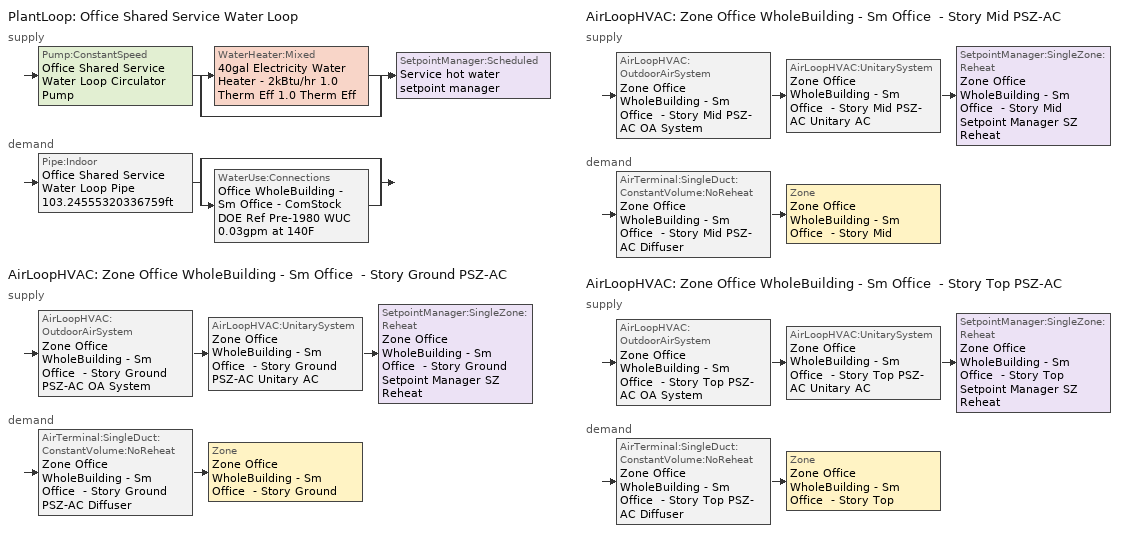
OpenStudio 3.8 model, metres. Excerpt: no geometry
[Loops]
PlantLoop 'Office Shared Service Water Loop'
 supply: Pump:ConstantSpeed 'Office Shared Service Water Loop Circulator Pump' > split
  | WaterHeater:Mixed '40gal Electricity Water Heater - 2kBtu/hr 1.0 Therm Eff 1.0 Therm Eff'
  | bypass
  join > SetpointManager:Scheduled 'Service hot water setpoint manager'
 demand: Pipe:Indoor 'Office Shared Service Water Loop Pipe 103.24555320336759ft' > split
  | bypass
  | WaterUse:Connections 'Office WholeBuilding - Sm Office - ComStock DOE Ref Pre-1980 WUC 0.03gpm at 140F'
AirLoopHVAC 'Zone Office WholeBuilding - Sm Office  - Story Ground PSZ-AC'
 supply: AirLoopHVAC:OutdoorAirSystem 'Zone Office WholeBuilding - Sm Office  - Story Ground PSZ-AC OA System' > AirLoopHVAC:UnitarySystem 'Zone Office WholeBuilding - Sm Office  - Story Ground PSZ-AC Unitary AC' > SetpointManager:SingleZone:Reheat 'Zone Office WholeBuilding - Sm Office  - Story Ground Setpoint Manager SZ Reheat'
 demand: AirTerminal:SingleDuct:ConstantVolume:NoReheat 'Zone Office WholeBuilding - Sm Office  - Story Ground PSZ-AC Diffuser' > Zone 'Zone Office WholeBuilding - Sm Office  - Story Ground'
AirLoopHVAC 'Zone Office WholeBuilding - Sm Office  - Story Mid PSZ-AC'
 supply: AirLoopHVAC:OutdoorAirSystem 'Zone Office WholeBuilding - Sm Office  - Story Mid PSZ-AC OA System' > AirLoopHVAC:UnitarySystem 'Zone Office WholeBuilding - Sm Office  - Story Mid PSZ-AC Unitary AC' > SetpointManager:SingleZone:Reheat 'Zone Office WholeBuilding - Sm Office  - Story Mid Setpoint Manager SZ Reheat'
 demand: AirTerminal:SingleDuct:ConstantVolume:NoReheat 'Zone Office WholeBuilding - Sm Office  - Story Mid PSZ-AC Diffuser' > Zone 'Zone Office WholeBuilding - Sm Office  - Story Mid'
AirLoopHVAC 'Zone Office WholeBuilding - Sm Office  - Story Top PSZ-AC'
 supply: AirLoopHVAC:OutdoorAirSystem 'Zone Office WholeBuilding - Sm Office  - Story Top PSZ-AC OA System' > AirLoopHVAC:UnitarySystem 'Zone Office WholeBuilding - Sm Office  - Story Top PSZ-AC Unitary AC' > SetpointManager:SingleZone:Reheat 'Zone Office WholeBuilding - Sm Office  - Story Top Setpoint Manager SZ Reheat'
 demand: AirTerminal:SingleDuct:ConstantVolume:NoReheat 'Zone Office WholeBuilding - Sm Office  - Story Top PSZ-AC Diffuser' > Zone 'Zone Office WholeBuilding - Sm Office  - Story Top'
[Construction]
Copper pipe 0.75in type L with 0.5in fiberglass batt: Fiberglass batt 0.5in, Copper pipe 0.75in type L
[Material] Roughness=Smooth; Thermal Absorptance=0.9; Solar Absorptance=0.7; Visible Absorptance=0.7
Name | Thickness {m} | Conductivity {W/m-K} | Density {kg/m3} | Specific Heat {J/kg-K}
Copper pipe 0.75in type L | 0.001143 | 386 | 8906.27 | 385.1856
Fiberglass batt 0.5in | 0.0127 | 0.0663448 | 11.2129 | 837.36
[Sizing:Zone] Zone Cooling Design Supply Air Temperature Input Method=SupplyAirTemperature; Zone Cooling Design Supply Air Temperature {C}=12.7778; Zone Cooling Design Supply Air Temperature Difference {deltaC}=11.11; Zone Heating Design Supply Air Temperature Input Method=SupplyAirTemperature; Zone Heating Design Supply Air Temperature {C}=50; Zone Heating Design Supply Air Temperature Difference {deltaC}=11.11; Zone Cooling Design Supply Air Humidity Ratio {kg-H2O/kg-air}=0.0085; Zone Heating Design Supply Air Humidity Ratio {kg-H2O/kg-air}=0.008; Cooling Design Air Flow Method=DesignDay; Heating Design Air Flow Method=DesignDay; Account for Dedicated Outdoor Air System=No; Dedicated Outdoor Air System Control Strategy=NeutralSupplyAir; Dedicated Outdoor Air Low Setpoint Temperature for Design {C}=autosize; Dedicated Outdoor Air High Setpoint Temperature for Design {C}=autosize; Zone Load Sizing Method=Sensible Load Only No Latent Load; Zone Latent Cooling Design Supply Air Humidity Ratio Input Method=HumidityRatioDifference; Zone Cooling Design Supply Air Humidity Ratio Difference {kgWater/kgDryAir}=0.005; Zone Latent Heating Design Supply Air Humidity Ratio Input Method=HumidityRatioDifference; Zone Humidification Design Supply Air Humidity Ratio Difference {kgWater/kgDryAir}=0.005
Zone Office WholeBuilding - Sm Office  - Story Ground; Zone Office WholeBuilding - Sm Office  - Story Mid; Zone Office WholeBuilding - Sm Office  - Story Top
[Zone equipment]
Zone Office WholeBuilding - Sm Office  - Story Ground: Zone Office WholeBuilding - Sm Office  - Story Ground PSZ-AC Diffuser
Zone Office WholeBuilding - Sm Office  - Story Mid: Zone Office WholeBuilding - Sm Office  - Story Mid PSZ-AC Diffuser
Zone Office WholeBuilding - Sm Office  - Story Top: Zone Office WholeBuilding - Sm Office  - Story Top PSZ-AC Diffuser
[WaterUse:Connections]
Office WholeBuilding - Sm Office - ComStock DOE Ref Pre-1980 WUC 0.03gpm at 140F: Drain Water Heat Exchanger Type=None; Drain Water Heat Exchanger Destination=Plant; Water Use Equipment Name 1=Office WholeBuilding - Sm Office - ComStock DOE Ref Pre-1980 Service Water Use 0.03gpm at 140F
[WaterUse:Equipment:Definition]
Office WholeBuilding - Sm Office - ComStock DOE Ref Pre-1980 Service Water Use Def 0.03gpm: Peak Flow Rate {m3/s}=1.72002e-06; Target Temperature Schedule=Mixed Water At Faucet Temp - 140F; Sensible Fraction Schedule=Fraction Sensible - 0.2; Latent Fraction Schedule=Fraction Latent - 0.05
[WaterUse:Equipment]
Office WholeBuilding - Sm Office - ComStock DOE Ref Pre-1980 Service Water Use 0.03gpm at 140F: Water Use Equipment Definition=Office WholeBuilding - Sm Office - ComStock DOE Ref Pre-1980 Service Water Use Def 0.03gpm; Flow Rate Fraction Schedule=OfficeSmall BLDG_SWH_SCH
[PlantLoop]
Office Shared Service Water Loop: Glycol Concentration=0; Maximum Loop Temperature {C}=60; Minimum Loop Temperature {C}=10; Maximum Loop Flow Rate {m3/s}=1.72002e-06; Plant Loop Volume {m3}=0.000206402; Load Distribution Scheme=Optimal
[Sizing:Plant]
Office Shared Service Water Loop: Loop Type=Heating; Design Loop Exit Temperature {C}=60; Loop Design Temperature Difference {deltaC}=5; Sizing Option=NonCoincident; Zone Timesteps in Averaging Window=1; Coincident Sizing Factor Mode=None
[SetpointManager:Scheduled]
Service hot water setpoint manager: Control Variable=Temperature; Schedule=Service Water Loop Temp - 140F; Setpoint Node or NodeList=Office Shared Service Water Loop Supply Outlet Node
[Pump:ConstantSpeed]
Office Shared Service Water Loop Circulator Pump: Rated Flow Rate {m3/s}=1.72002e-06; Rated Pump Head {Pa}=29890.7; Rated Power Consumption {W}=0.079895; Motor Efficiency=0.825; Fraction of Motor Inefficiencies to Fluid Stream=0; Pump Control Type=Intermittent; Design Power Sizing Method=PowerPerFlowPerPressure; Design Electric Power per Unit Flow Rate {W/(m3/s)}=348701.1; Design Shaft Power per Unit Flow Rate per Unit Head {W-s/m3-Pa}=1.28205
[WaterHeater:Mixed]
40gal Electricity Water Heater - 2kBtu/hr 1.0 Therm Eff 1.0 Therm Eff: Tank Volume {m3}=0.151416; Setpoint Temperature Schedule=Service Water Loop Temp - 140F; Deadband Temperature Difference {deltaC}=2; Maximum Temperature Limit {C}=60; Heater Control Type=Cycle; Heater Maximum Capacity {W}=503.366; Heater Fuel Type=Electricity; Heater Thermal Efficiency=1; Off Cycle Parasitic Fuel Consumption Rate {W}=0; Off Cycle Parasitic Fuel Type=Electricity; Off Cycle Parasitic Heat Fraction to Tank=0; On Cycle Parasitic Fuel Consumption Rate {W}=0; On Cycle Parasitic Fuel Type=Electricity; On Cycle Parasitic Heat Fraction to Tank=0; Ambient Temperature Indicator=Schedule; Ambient Temperature Schedule=Water Heater Ambient Temp Schedule - 70.0f; Off Cycle Loss Coefficient to Ambient Temperature {W/K}=1.87331; On Cycle Loss Coefficient to Ambient Temperature {W/K}=1.87331; Use Side Effectiveness=1; Source Side Effectiveness=1; Use Side Design Flow Rate {m3/s}=autosize; Source Side Design Flow Rate {m3/s}=autosize; Indirect Water Heating Recovery Time {hr}=1.5; Source Side Flow Control Mode=IndirectHeatPrimarySetpoint
[WaterHeater:Sizing]
40gal Electricity Water Heater - 2kBtu/hr 1.0 Therm Eff 1.0 Therm Eff: Design Mode=PeakDraw; Time Storage Can Meet Peak Draw {hr}=0.538503; Time for Tank Recovery {hr}=0; Nominal Tank Volume for Autosizing Plant Connections {m3}=1
[Pipe:Indoor]
Office Shared Service Water Loop Pipe 103.24555320336759ft: Construction=Copper pipe 0.75in type L with 0.5in fiberglass batt; Environment Type=Schedule; Ambient Temperature Schedule=Office Shared Service Water Loop Piping Air Temp - 70F; Ambient Air Velocity Schedule=Office Shared Service Water Loop Piping Air Velocity - 0.67mph; Pipe Inside Diameter {m}=0.019939; Pipe Length {m}=31.4692
[AirLoopHVAC] Design Return Air Flow Fraction of Supply Air Flow=1
Name | Availability Schedule | Design Supply Air Flow Rate {m3/s}
Zone Office WholeBuilding - Sm Office  - Story Ground PSZ-AC | Zone Office WholeBuilding - Sm Office  - Story Ground PSZ-AC Occ Sch | 0.60476
Zone Office WholeBuilding - Sm Office  - Story Mid PSZ-AC | Zone Office WholeBuilding - Sm Office  - Story Mid PSZ-AC Occ Sch | 0.676879
Zone Office WholeBuilding - Sm Office  - Story Top PSZ-AC | Zone Office WholeBuilding - Sm Office  - Story Top PSZ-AC Occ Sch | 0.880455
[Sizing:System] Type of Load to Size On=Sensible; Central Heating Maximum System Air Flow Ratio=1; Preheat Design Temperature {C}=7.22222; Preheat Design Humidity Ratio {kg-H2O/kg-Air}=0.008; Precool Design Temperature {C}=12.7778; Precool Design Humidity Ratio {kg-H2O/kg-Air}=0.008; Central Cooling Design Supply Air Temperature {C}=12.7778; Central Heating Design Supply Air Temperature {C}=50; Sizing Option=Coincident; 100% Outdoor Air in Cooling=No; 100% Outdoor Air in Heating=No; Central Cooling Design Supply Air Humidity Ratio {kg-H2O/kg-Air}=0.0085; Central Heating Design Supply Air Humidity Ratio {kg-H2O/kg-Air}=0.008; Cooling Design Air Flow Method=DesignDay; Heating Design Air Flow Method=DesignDay; System Outdoor Air Method=ZoneSum; Zone Maximum Outdoor Air Fraction=1; Cooling Supply Air Flow Rate Per Floor Area {m3/s-m2}=0.00996765; Cooling Fraction of Autosized Cooling Supply Air Flow Rate=1; Cooling Supply Air Flow Rate Per Unit Cooling Capacity {m3/s-W}=3.94755e-05; Heating Supply Air Flow Rate Per Floor Area {m3/s-m2}=0.00996765; Heating Fraction of Autosized Heating Supply Air Flow Rate=1; Heating Fraction of Autosized Cooling Supply Air Flow Rate=1; Heating Supply Air Flow Rate Per Unit Heating Capacity {m3/s-W}=3.15882e-05; Cooling Design Capacity Method=CoolingDesignCapacity; Cooling Design Capacity Per Floor Area {W/m2}=234.7; Fraction of Autosized Cooling Design Capacity=1; Heating Design Capacity Method=HeatingDesignCapacity; Heating Design Capacity Per Floor Area {W/m2}=157; Fraction of Autosized Heating Design Capacity=1; Central Cooling Capacity Control Method=OnOff; Occupant Diversity=1
Name | Design Outdoor Air Flow Rate {m3/s} | Cooling Design Capacity {W} | Heating Design Capacity {W}
Zone Office WholeBuilding - Sm Office  - Story Ground PSZ-AC | 0.60476 | 7922.54 | 7224.02
Zone Office WholeBuilding - Sm Office  - Story Mid PSZ-AC | 0.676879 | 8773.96 | 7379.7
Zone Office WholeBuilding - Sm Office  - Story Top PSZ-AC | 0.880455 | 11215.2 | 9788.18
[SetpointManager:SingleZone:Reheat] Minimum Supply Air Temperature {C}=12.7778; Maximum Supply Air Temperature {C}=50
Name | Control Zone | Setpoint Node or NodeList
Zone Office WholeBuilding - Sm Office  - Story Ground Setpoint Manager SZ Reheat | Zone Office WholeBuilding - Sm Office  - Story Ground | Zone Office WholeBuilding - Sm Office  - Story Ground PSZ-AC Supply Outlet Node
Zone Office WholeBuilding - Sm Office  - Story Mid Setpoint Manager SZ Reheat | Zone Office WholeBuilding - Sm Office  - Story Mid | Zone Office WholeBuilding - Sm Office  - Story Mid PSZ-AC Supply Outlet Node
Zone Office WholeBuilding - Sm Office  - Story Top Setpoint Manager SZ Reheat | Zone Office WholeBuilding - Sm Office  - Story Top | Zone Office WholeBuilding - Sm Office  - Story Top PSZ-AC Supply Outlet Node
[Coil:Heating:Gas] Availability Schedule=Always On Discrete; Gas Burner Efficiency=0.8; On Cycle Parasitic Electric Load {W}=0; Off Cycle Parasitic Gas Load {W}=0
Name | Nominal Capacity {W}
Zone Office WholeBuilding - Sm Office  - Story Ground PSZ-AC Gas Htg Coil 89kBtu/hr 0.8 Thermal Eff | 22936.1
Zone Office WholeBuilding - Sm Office  - Story Mid PSZ-AC Gas Htg Coil 101kBtu/hr 0.8 Thermal Eff | 25496
Zone Office WholeBuilding - Sm Office  - Story Top PSZ-AC Gas Htg Coil 120kBtu/hr 0.8 Thermal Eff | 32723.8
[Coil:Heating:Electric] Availability Schedule=Always Off Discrete; Efficiency=1; Nominal Capacity {W}=0
Zone Office WholeBuilding - Sm Office  - Story Ground PSZ-AC No Heat; Zone Office WholeBuilding - Sm Office  - Story Mid PSZ-AC No Heat; Zone Office WholeBuilding - Sm Office  - Story Top PSZ-AC No Heat
[Coil:Cooling:DX:SingleSpeed] Availability Schedule=Always On Discrete; Rated COP {W/W}=3.14722; Rated Evaporator Fan Power Per Volume Flow Rate 2017 {W/(m3/s)}=773.3; Rated Evaporator Fan Power Per Volume Flow Rate 2023 {W/(m3/s)}=934.4; Total Cooling Capacity Function of Temperature Curve=DOE Ref DX Clg Coil Cool-Cap-fT; Total Cooling Capacity Function of Flow Fraction Curve=DOE Ref DX Clg Coil Cool-CAP-fFlow; Energy Input Ratio Function of Temperature Curve=DOE Ref DX Clg Coil Cool-EIR-fT; Energy Input Ratio Function of Flow Fraction Curve=DOE Ref DX Clg Coil Cool-EIR-fFlow; Part Load Fraction Correlation Curve=DOE Ref DX Clg Coil Cool-PLF-fPLR; Minimum Outdoor Dry-Bulb Temperature for Compressor Operation {C}=-25; Nominal Time for Condensate Removal to Begin {s}=0; Ratio of Initial Moisture Evaporation Rate and Steady State Latent Capacity=0; Maximum Cycling Rate {cycles/hr}=0; Latent Capacity Time Constant {s}=0; Condenser Type=AirCooled; Evaporative Condenser Effectiveness=0.9; Evaporative Condenser Air Flow Rate {m3/s}=autosize; Evaporative Condenser Pump Rated Power Consumption {W}=autosize; Crankcase Heater Capacity {W}=0; Maximum Outdoor Dry-Bulb Temperature for Crankcase Heater Operation {C}=10; Basin Heater Capacity {W/K}=0; Basin Heater Setpoint Temperature {C}=2
Name | Rated Total Cooling Capacity {W} | Rated Sensible Heat Ratio | Rated Air Flow Rate {m3/s}
Zone Office WholeBuilding - Sm Office  - Story Ground PSZ-AC 1spd DX AC Clg Coil 46kBtu/hr 11.06SEER 51kBtu/hr 9.7SEER | 10707.8 | 0.800728 | 0.60476
Zone Office WholeBuilding - Sm Office  - Story Mid PSZ-AC 1spd DX AC Clg Coil 52kBtu/hr 11.06SEER 55kBtu/hr 9.7SEER | 11836.2 | 0.800042 | 0.676879
Zone Office WholeBuilding - Sm Office  - Story Top PSZ-AC 1spd DX AC Clg Coil 62kBtu/hr 11.06SEER 64kBtu/hr 9.7SEER | 15144.7 | 0.800817 | 0.880455
[Fan:OnOff] Availability Schedule=Always On Discrete; Fan Total Efficiency=0.546; Pressure Rise {Pa}=622.722; Motor Efficiency=0.84; Motor In Airstream Fraction=1
Name | Maximum Flow Rate {m3/s} | Fan Power Ratio Function of Speed Ratio Curve | Fan Efficiency Ratio Function of Speed Ratio Curve
Zone Office WholeBuilding - Sm Office  - Story Ground PSZ-AC Fan | 0.60476 | Fan On Off Power Curve | Fan On Off Efficiency Curve
Zone Office WholeBuilding - Sm Office  - Story Mid PSZ-AC Fan | 0.676879 | Fan On Off Power Curve 1 | Fan On Off Efficiency Curve 1
Zone Office WholeBuilding - Sm Office  - Story Top PSZ-AC Fan | 0.880455 | Fan On Off Power Curve 2 | Fan On Off Efficiency Curve 2
[AirLoopHVAC:UnitarySystem] Control Type=Load; Dehumidification Control Type=None; Availability Schedule=Always On Discrete; Fan Placement=DrawThrough; DX Heating Coil Sizing Ratio=1; Use DOAS DX Cooling Coil=No; DOAS DX Cooling Coil Leaving Minimum Air Temperature {C}=2; Latent Load Control=SensibleOnlyLoadControl; Supply Air Flow Rate Method During Cooling Operation=SupplyAirFlowRate; Supply Air Flow Rate Method During Heating Operation=SupplyAirFlowRate; Supply Air Flow Rate Method When No Cooling or Heating is Required=None; No Load Supply Air Flow Rate Control Set To Low Speed=Yes; Maximum Supply Air Temperature {C}=50; Maximum Outdoor Dry-Bulb Temperature for Supplemental Heater Operation {C}=21; Ancilliary On-Cycle Electric Power {W}=0; Ancilliary Off-Cycle Electric Power {W}=0
Name | Controlling Zone or Thermostat Location | Supply Fan | Supply Air Fan Operating Mode Schedule | Heating Coil | Cooling Coil | Supplemental Heating Coil | Supply Air Flow Rate During Cooling Operation {m3/s} | Supply Air Flow Rate During Heating Operation {m3/s}
Zone Office WholeBuilding - Sm Office  - Story Ground PSZ-AC Unitary AC | Zone Office WholeBuilding - Sm Office  - Story Ground | Zone Office WholeBuilding - Sm Office  - Story Ground PSZ-AC Fan | Zone Office WholeBuilding - Sm Office  - Story Ground PSZ-AC_night_fancycle_schedule | Zone Office WholeBuilding - Sm Office  - Story Ground PSZ-AC Gas Htg Coil 89kBtu/hr 0.8 Thermal Eff | Zone Office WholeBuilding - Sm Office  - Story Ground PSZ-AC 1spd DX AC Clg Coil 46kBtu/hr 11.06SEER 51kBtu/hr 9.7SEER | Zone Office WholeBuilding - Sm Office  - Story Ground PSZ-AC No Heat | 0.60476 | 0.60476
Zone Office WholeBuilding - Sm Office  - Story Mid PSZ-AC Unitary AC | Zone Office WholeBuilding - Sm Office  - Story Mid | Zone Office WholeBuilding - Sm Office  - Story Mid PSZ-AC Fan | Zone Office WholeBuilding - Sm Office  - Story Mid PSZ-AC_night_fancycle_schedule | Zone Office WholeBuilding - Sm Office  - Story Mid PSZ-AC Gas Htg Coil 101kBtu/hr 0.8 Thermal Eff | Zone Office WholeBuilding - Sm Office  - Story Mid PSZ-AC 1spd DX AC Clg Coil 52kBtu/hr 11.06SEER 55kBtu/hr 9.7SEER | Zone Office WholeBuilding - Sm Office  - Story Mid PSZ-AC No Heat | 0.676879 | 0.676879
Zone Office WholeBuilding - Sm Office  - Story Top PSZ-AC Unitary AC | Zone Office WholeBuilding - Sm Office  - Story Top | Zone Office WholeBuilding - Sm Office  - Story Top PSZ-AC Fan | Zone Office WholeBuilding - Sm Office  - Story Top PSZ-AC_night_fancycle_schedule | Zone Office WholeBuilding - Sm Office  - Story Top PSZ-AC Gas Htg Coil 120kBtu/hr 0.8 Thermal Eff | Zone Office WholeBuilding - Sm Office  - Story Top PSZ-AC 1spd DX AC Clg Coil 62kBtu/hr 11.06SEER 64kBtu/hr 9.7SEER | Zone Office WholeBuilding - Sm Office  - Story Top PSZ-AC No Heat | 0.880455 | 0.880455
[Controller:OutdoorAir] Minimum Outdoor Air Flow Rate {m3/s}=0.0471947; Economizer Control Type=NoEconomizer; Economizer Control Action Type=ModulateFlow; Economizer Maximum Limit Dry-Bulb Temperature {C}=28; Economizer Maximum Limit Enthalpy {J/kg}=64000; Lockout Type=LockoutWithCompressor; Minimum Limit Type=FixedMinimum; High Humidity Control=No; Heat Recovery Bypass Control Type=BypassWhenWithinEconomizerLimits; Economizer Operation Staging=InterlockedWithMechanicalCooling
Name | Maximum Outdoor Air Flow Rate {m3/s} | Minimum Outdoor Air Schedule | Controller Mechanical Ventilation
Zone Office WholeBuilding - Sm Office  - Story Ground PSZ-AC OA System Controller | 0.60476 | Zone Office WholeBuilding - Sm Office  - Story Ground PSZ-AC_night_ventcycle_schedule | Controller Mechanical Ventilation 1
Zone Office WholeBuilding - Sm Office  - Story Mid PSZ-AC OA System Controller | 0.676879 | Zone Office WholeBuilding - Sm Office  - Story Mid PSZ-AC_night_ventcycle_schedule | Controller Mechanical Ventilation 2
Zone Office WholeBuilding - Sm Office  - Story Top PSZ-AC OA System Controller | 0.880455 | Zone Office WholeBuilding - Sm Office  - Story Top PSZ-AC_night_ventcycle_schedule | Controller Mechanical Ventilation 3
[Controller:MechanicalVentilation] Availability Schedule=Always On Discrete
Controller Mechanical Ventilation 1; Controller Mechanical Ventilation 2; Controller Mechanical Ventilation 3
[AirLoopHVAC:OutdoorAirSystem]
Name | Controller
Zone Office WholeBuilding - Sm Office  - Story Ground PSZ-AC OA System | Zone Office WholeBuilding - Sm Office  - Story Ground PSZ-AC OA System Controller
Zone Office WholeBuilding - Sm Office  - Story Mid PSZ-AC OA System | Zone Office WholeBuilding - Sm Office  - Story Mid PSZ-AC OA System Controller
Zone Office WholeBuilding - Sm Office  - Story Top PSZ-AC OA System | Zone Office WholeBuilding - Sm Office  - Story Top PSZ-AC OA System Controller
[AirTerminal:SingleDuct:ConstantVolume:NoReheat] Availability Schedule=Always On Discrete
Name | Maximum Air Flow Rate {m3/s}
Zone Office WholeBuilding - Sm Office  - Story Ground PSZ-AC Diffuser | 0.60476
Zone Office WholeBuilding - Sm Office  - Story Mid PSZ-AC Diffuser | 0.676879
Zone Office WholeBuilding - Sm Office  - Story Top PSZ-AC Diffuser | 0.880455
[Schedule:Ruleset]
Name | Default Day Schedule | Summer Design Day Schedule | Winter Design Day Schedule
OfficeSmall BLDG_SWH_SCH | OfficeSmall BLDG_SWH_SCH Default | OfficeSmall BLDG_SWH_SCH Summer Design Day | OfficeSmall BLDG_SWH_SCH Winter Design Day
Fraction Sensible - 0.2 | Fraction Sensible - 0.2 Default
Fraction Latent - 0.05 | Fraction Latent - 0.05 Default
Mixed Water At Faucet Temp - 140F | Mixed Water At Faucet Temp - 140F Default
Service Water Loop Temp - 140F | Service Water Loop Temp - 140F Default
Water Heater Ambient Temp Schedule - 70.0f | Water Heater Ambient Temp Schedule - 70.0f Default
Office Shared Service Water Loop Piping Air Temp - 70F | Office Shared Service Water Loop Piping Air Temp - 70F Default
Office Shared Service Water Loop Piping Air Velocity - 0.67mph | Office Shared Service Water Loop Piping Air Velocity - 0.67mph Default
Zone Office WholeBuilding - Sm Office  - Story Ground PSZ-AC Occ Sch | Zone Office WholeBuilding - Sm Office  - Story Ground PSZ-AC Occ Sch Default | Zone Office WholeBuilding - Sm Office  - Story Ground PSZ-AC Occ Sch Summer Design Day | Zone Office WholeBuilding - Sm Office  - Story Ground PSZ-AC Occ Sch Winter Design Day
Zone Office WholeBuilding - Sm Office  - Story Mid PSZ-AC Occ Sch | Zone Office WholeBuilding - Sm Office  - Story Mid PSZ-AC Occ Sch Default | Zone Office WholeBuilding - Sm Office  - Story Mid PSZ-AC Occ Sch Summer Design Day | Zone Office WholeBuilding - Sm Office  - Story Mid PSZ-AC Occ Sch Winter Design Day
Zone Office WholeBuilding - Sm Office  - Story Top PSZ-AC Occ Sch | Zone Office WholeBuilding - Sm Office  - Story Top PSZ-AC Occ Sch Default | Zone Office WholeBuilding - Sm Office  - Story Top PSZ-AC Occ Sch Summer Design Day | Zone Office WholeBuilding - Sm Office  - Story Top PSZ-AC Occ Sch Winter Design Day
Zone Office WholeBuilding - Sm Office  - Story Ground PSZ-AC_night_fancycle_schedule | Zone Office WholeBuilding - Sm Office  - Story Ground PSZ-AC Occ Sch Default 1 | Zone Office WholeBuilding - Sm Office  - Story Ground PSZ-AC Occ Sch Summer Design Day 1 | Zone Office WholeBuilding - Sm Office  - Story Ground PSZ-AC Occ Sch Winter Design Day 1
Zone Office WholeBuilding - Sm Office  - Story Mid PSZ-AC_night_fancycle_schedule | Zone Office WholeBuilding - Sm Office  - Story Mid PSZ-AC Occ Sch Default 1 | Zone Office WholeBuilding - Sm Office  - Story Mid PSZ-AC Occ Sch Summer Design Day 1 | Zone Office WholeBuilding - Sm Office  - Story Mid PSZ-AC Occ Sch Winter Design Day 1
Zone Office WholeBuilding - Sm Office  - Story Top PSZ-AC_night_fancycle_schedule | Zone Office WholeBuilding - Sm Office  - Story Top PSZ-AC Occ Sch Default 1 | Zone Office WholeBuilding - Sm Office  - Story Top PSZ-AC Occ Sch Summer Design Day 1 | Zone Office WholeBuilding - Sm Office  - Story Top PSZ-AC Occ Sch Winter Design Day 1
[Schedule:Day]
OfficeSmall BLDG_SWH_SCH Default; autogen OfficeSmall BLDG_SWH_SCH 1_day_sch: Average, 24, 0, 0
OfficeSmall BLDG_SWH_SCH Winter Design Day; OfficeSmall BLDG_SWH_SCH Summer Design Day: 7, 0, 0, 8, 0, 0.27, 9, 0, 0.55, 11, 0, 0.64, 12, 0, 0.82, 13, 0, 1, 14, 0, 0.91, 16, 0, 0.55, 17, 0, 0.73, 19, 0, 0.37, 20, 0, 0.18, 21, 0, 0.27, 22, 0, 0.09, 24, 0, 0
OfficeSmall BLDG_SWH_SCH WntrDsn|SmrDsn|Wkdy Day: Average, 7, 45, 0, 8, 0, 0.0675, 8, 15, 0.135, 8, 30, 0.2025, 8, 45, 0.27, 9, 0, 0.34, 9, 15, 0.41, 9, 30, 0.48, 9, 45, 0.55, 10, 0, 0.5725, 10, 15, 0.595, 10, 30, 0.6175, 10, 45, 0.64, 11, 0, 0.685, 11, 15, 0.73, 11, 30, 0.775, 11, 45, 0.82, 12, 0, 0.865, 12, 15, 0.91, 12, 30, 0.955, 12, 45, 1, 13, 0, 0.9775, 13, 15, 0.955, 13, 30, 0.9325, 13, 45, 0.91, 14, 0, 0.82, 14, 15, 0.73, 14, 30, 0.64, 14, 45, 0.55, 15, 0, 0.595, 15, 15, 0.64, 15, 30, 0.685, 15, 45, 0.73, 16, 0, 0.64, 16, 15, 0.55, 16, 30, 0.46, 16, 45, 0.37, 17, 45, 0.37, 18, 0, 0.3225, 18, 15, 0.275, 18, 30, 0.2275, 18, 45, 0.18, 19, 0, 0.2025, 19, 15, 0.225, 19, 30, 0.2475, 19, 45, 0.27, 20, 0, 0.225, 20, 15, 0.18, 20, 30, 0.135, 20, 45, 0.09, 21, 0, 0.0675, 21, 15, 0.045, 21, 30, 0.0225, 21, 45, 0, 24, 0, 0
Fraction Sensible - 0.2 Default: 24, 0, 0.2
Fraction Latent - 0.05 Default: 24, 0, 0.05
Mixed Water At Faucet Temp - 140F Default; Service Water Loop Temp - 140F Default: 24, 0, 60
Water Heater Ambient Temp Schedule - 70.0f Default; Office Shared Service Water Loop Piping Air Temp - 70F Default: 24, 0, 21.1111
Office Shared Service Water Loop Piping Air Velocity - 0.67mph Default: 24, 0, 0.3
Zone Office WholeBuilding - Sm Office  - Story Ground PSZ-AC Occ Sch Default; Zone Office WholeBuilding - Sm Office  - Story Mid PSZ-AC Occ Sch Default; Zone Office WholeBuilding - Sm Office  - Story Top PSZ-AC Occ Sch Default; Zone Office WholeBuilding - Sm Office  - Story Ground PSZ-AC Occ Sch Default 1; Zone Office WholeBuilding - Sm Office  - Story Mid PSZ-AC Occ Sch Default 1; Zone Office WholeBuilding - Sm Office  - Story Top PSZ-AC Occ Sch Default 1: 8, 0, 0, 17, 30, 1, 24, 0, 0
Zone Office WholeBuilding - Sm Office  - Story Ground PSZ-AC Occ Sch Winter Design Day; Zone Office WholeBuilding - Sm Office  - Story Ground PSZ-AC Occ Sch Summer Design Day; Zone Office WholeBuilding - Sm Office  - Story Mid PSZ-AC Occ Sch Winter Design Day; Zone Office WholeBuilding - Sm Office  - Story Mid PSZ-AC Occ Sch Summer Design Day; Zone Office WholeBuilding - Sm Office  - Story Top PSZ-AC Occ Sch Winter Design Day; Zone Office WholeBuilding - Sm Office  - Story Top PSZ-AC Occ Sch Summer Design Day; Zone Office WholeBuilding - Sm Office  - Story Ground PSZ-AC Occ Sch Summer Design Day 1; Zone Office WholeBuilding - Sm Office  - Story Ground PSZ-AC Occ Sch Winter Design Day 1; Zone Office WholeBuilding - Sm Office  - Story Mid PSZ-AC Occ Sch Summer Design Day 1; Zone Office WholeBuilding - Sm Office  - Story Mid PSZ-AC Occ Sch Winter Design Day 1; Zone Office WholeBuilding - Sm Office  - Story Top PSZ-AC Occ Sch Summer Design Day 1; Zone Office WholeBuilding - Sm Office  - Story Top PSZ-AC Occ Sch Winter Design Day 1: 24, 0, 1
Zone Office WholeBuilding - Sm Office  - Story Ground PSZ-AC Occ Sch Saturday; Zone Office WholeBuilding - Sm Office  - Story Mid PSZ-AC Occ Sch Saturday; Zone Office WholeBuilding - Sm Office  - Story Top PSZ-AC Occ Sch Saturday; Zone Office WholeBuilding - Sm Office  - Story Ground PSZ-AC Occ Sch Saturday 1; Zone Office WholeBuilding - Sm Office  - Story Mid PSZ-AC Occ Sch Saturday 1; Zone Office WholeBuilding - Sm Office  - Story Top PSZ-AC Occ Sch Saturday 1: 10, 45, 0, 17, 30, 1, 24, 0, 0
Zone Office WholeBuilding - Sm Office  - Story Ground PSZ-AC Occ Sch Sunday; Zone Office WholeBuilding - Sm Office  - Story Mid PSZ-AC Occ Sch Sunday; Zone Office WholeBuilding - Sm Office  - Story Top PSZ-AC Occ Sch Sunday; Zone Office WholeBuilding - Sm Office  - Story Ground PSZ-AC Occ Sch Sunday 1; Zone Office WholeBuilding - Sm Office  - Story Mid PSZ-AC Occ Sch Sunday 1; Zone Office WholeBuilding - Sm Office  - Story Top PSZ-AC Occ Sch Sunday 1: 24, 0, 0
[Schedule:Rule]
Schedule Rule 12: Schedule Ruleset=OfficeSmall BLDG_SWH_SCH; Rule Order=0; Day Schedule=OfficeSmall BLDG_SWH_SCH WntrDsn|SmrDsn|Wkdy Day; Apply Monday=Yes; Apply Tuesday=Yes; Apply Wednesday=Yes; Apply Thursday=Yes; Apply Friday=Yes; Date Specification Type=DateRange; Start Month=1; Start Day=1; End Month=12; End Day=31
autogen OfficeSmall BLDG_SWH_SCH 1: Schedule Ruleset=OfficeSmall BLDG_SWH_SCH; Rule Order=1; Day Schedule=autogen OfficeSmall BLDG_SWH_SCH 1_day_sch; Apply Monday=Yes; Apply Tuesday=Yes; Apply Wednesday=Yes; Apply Thursday=Yes; Apply Friday=Yes; Date Specification Type=SpecificDates; Apply Sunday=Yes; Apply Saturday=Yes; Specific Month 1=1; Specific Day 1=7; Specific Month 2=1; Specific Day 2=14; Specific Month 3=1; Specific Day 3=21; Specific Month 4=1; Specific Day 4=28; Specific Month 5=2; Specific Day 5=4; Specific Month 6=2; Specific Day 6=11; Specific Month 7=2; Specific Day 7=18; Specific Month 8=2; Specific Day 8=25; Specific Month 9=3; Specific Day 9=4; Specific Month 10=3; Specific Day 10=11; Specific Month 11=3; Specific Day 11=18; Specific Month 12=3; Specific Day 12=25; Specific Month 13=4; Specific Day 13=1; Specific Month 14=4; Specific Day 14=8; Specific Month 15=4; Specific Day 15=15; Specific Month 16=4; Specific Day 16=22; Specific Month 17=4; Specific Day 17=29; Specific Month 18=5; Specific Day 18=6; Specific Month 19=5; Specific Day 19=13; Specific Month 20=5; Specific Day 20=20; Specific Month 21=5; Specific Day 21=27; Specific Month 22=6; Specific Day 22=3; Specific Month 23=6; Specific Day 23=10; Specific Month 24=6; Specific Day 24=17; Specific Month 25=6; Specific Day 25=24; Specific Month 26=7; Specific Day 26=1; Specific Month 27=7; Specific Day 27=8; Specific Month 28=7; Specific Day 28=15; Specific Month 29=7; Specific Day 29=22; Specific Month 30=7; Specific Day 30=29; Specific Month 31=8; Specific Day 31=5; Specific Month 32=8; Specific Day 32=12; Specific Month 33=8; Specific Day 33=19; Specific Month 34=8; Specific Day 34=26; Specific Month 35=9; Specific Day 35=2; Specific Month 36=9; Specific Day 36=9; Specific Month 37=9; Specific Day 37=16; Specific Month 38=9; Specific Day 38=23; Specific Month 39=9; Specific Day 39=30; Specific Month 40=10; Specific Day 40=7; Specific Month 41=10; Specific Day 41=14; Specific Month 42=10; Specific Day 42=21; Specific Month 43=10; Specific Day 43=28; Specific Month 44=11; Specific Day 44=4; Specific Month 45=11; Specific Day 45=11; Specific Month 46=11; Specific Day 46=18; Specific Month 47=11; Specific Day 47=25; Specific Month 48=12; Specific Day 48=2; Specific Month 49=12; Specific Day 49=9; Specific Month 50=12; Specific Day 50=16; Specific Month 51=12; Specific Day 51=23; Specific Month 52=12; Specific Day 52=30
Zone Office WholeBuilding - Sm Office  - Story Ground PSZ-AC Occ Sch Saturday Rule: Schedule Ruleset=Zone Office WholeBuilding - Sm Office  - Story Ground PSZ-AC Occ Sch; Rule Order=1; Day Schedule=Zone Office WholeBuilding - Sm Office  - Story Ground PSZ-AC Occ Sch Saturday; Date Specification Type=DateRange; Start Month=1; Start Day=1; End Month=12; End Day=31; Apply Saturday=Yes
Zone Office WholeBuilding - Sm Office  - Story Ground PSZ-AC Occ Sch Sunday Rule: Schedule Ruleset=Zone Office WholeBuilding - Sm Office  - Story Ground PSZ-AC Occ Sch; Rule Order=0; Day Schedule=Zone Office WholeBuilding - Sm Office  - Story Ground PSZ-AC Occ Sch Sunday; Date Specification Type=DateRange; Start Month=1; Start Day=1; End Month=12; End Day=31; Apply Sunday=Yes
Zone Office WholeBuilding - Sm Office  - Story Mid PSZ-AC Occ Sch Saturday Rule: Schedule Ruleset=Zone Office WholeBuilding - Sm Office  - Story Mid PSZ-AC Occ Sch; Rule Order=1; Day Schedule=Zone Office WholeBuilding - Sm Office  - Story Mid PSZ-AC Occ Sch Saturday; Date Specification Type=DateRange; Start Month=1; Start Day=1; End Month=12; End Day=31; Apply Saturday=Yes
Zone Office WholeBuilding - Sm Office  - Story Mid PSZ-AC Occ Sch Sunday Rule: Schedule Ruleset=Zone Office WholeBuilding - Sm Office  - Story Mid PSZ-AC Occ Sch; Rule Order=0; Day Schedule=Zone Office WholeBuilding - Sm Office  - Story Mid PSZ-AC Occ Sch Sunday; Date Specification Type=DateRange; Start Month=1; Start Day=1; End Month=12; End Day=31; Apply Sunday=Yes
Zone Office WholeBuilding - Sm Office  - Story Top PSZ-AC Occ Sch Saturday Rule: Schedule Ruleset=Zone Office WholeBuilding - Sm Office  - Story Top PSZ-AC Occ Sch; Rule Order=1; Day Schedule=Zone Office WholeBuilding - Sm Office  - Story Top PSZ-AC Occ Sch Saturday; Date Specification Type=DateRange; Start Month=1; Start Day=1; End Month=12; End Day=31; Apply Saturday=Yes
Zone Office WholeBuilding - Sm Office  - Story Top PSZ-AC Occ Sch Sunday Rule: Schedule Ruleset=Zone Office WholeBuilding - Sm Office  - Story Top PSZ-AC Occ Sch; Rule Order=0; Day Schedule=Zone Office WholeBuilding - Sm Office  - Story Top PSZ-AC Occ Sch Sunday; Date Specification Type=DateRange; Start Month=1; Start Day=1; End Month=12; End Day=31; Apply Sunday=Yes
Zone Office WholeBuilding - Sm Office  - Story Ground PSZ-AC Occ Sch Sunday Rule 1: Schedule Ruleset=Zone Office WholeBuilding - Sm Office  - Story Ground PSZ-AC_night_fancycle_schedule; Rule Order=0; Day Schedule=Zone Office WholeBuilding - Sm Office  - Story Ground PSZ-AC Occ Sch Sunday 1; Date Specification Type=DateRange; Start Month=1; Start Day=1; End Month=12; End Day=31; Apply Sunday=Yes
Zone Office WholeBuilding - Sm Office  - Story Ground PSZ-AC Occ Sch Saturday Rule 1: Schedule Ruleset=Zone Office WholeBuilding - Sm Office  - Story Ground PSZ-AC_night_fancycle_schedule; Rule Order=1; Day Schedule=Zone Office WholeBuilding - Sm Office  - Story Ground PSZ-AC Occ Sch Saturday 1; Date Specification Type=DateRange; Start Month=1; Start Day=1; End Month=12; End Day=31; Apply Saturday=Yes
Zone Office WholeBuilding - Sm Office  - Story Mid PSZ-AC Occ Sch Sunday Rule 1: Schedule Ruleset=Zone Office WholeBuilding - Sm Office  - Story Mid PSZ-AC_night_fancycle_schedule; Rule Order=0; Day Schedule=Zone Office WholeBuilding - Sm Office  - Story Mid PSZ-AC Occ Sch Sunday 1; Date Specification Type=DateRange; Start Month=1; Start Day=1; End Month=12; End Day=31; Apply Sunday=Yes
Zone Office WholeBuilding - Sm Office  - Story Mid PSZ-AC Occ Sch Saturday Rule 1: Schedule Ruleset=Zone Office WholeBuilding - Sm Office  - Story Mid PSZ-AC_night_fancycle_schedule; Rule Order=1; Day Schedule=Zone Office WholeBuilding - Sm Office  - Story Mid PSZ-AC Occ Sch Saturday 1; Date Specification Type=DateRange; Start Month=1; Start Day=1; End Month=12; End Day=31; Apply Saturday=Yes
Zone Office WholeBuilding - Sm Office  - Story Top PSZ-AC Occ Sch Sunday Rule 1: Schedule Ruleset=Zone Office WholeBuilding - Sm Office  - Story Top PSZ-AC_night_fancycle_schedule; Rule Order=0; Day Schedule=Zone Office WholeBuilding - Sm Office  - Story Top PSZ-AC Occ Sch Sunday 1; Date Specification Type=DateRange; Start Month=1; Start Day=1; End Month=12; End Day=31; Apply Sunday=Yes
Zone Office WholeBuilding - Sm Office  - Story Top PSZ-AC Occ Sch Saturday Rule 1: Schedule Ruleset=Zone Office WholeBuilding - Sm Office  - Story Top PSZ-AC_night_fancycle_schedule; Rule Order=1; Day Schedule=Zone Office WholeBuilding - Sm Office  - Story Top PSZ-AC Occ Sch Saturday 1; Date Specification Type=DateRange; Start Month=1; Start Day=1; End Month=12; End Day=31; Apply Saturday=Yes
[Schedule:Constant]
Name | Value
Always On Discrete; Zone Office WholeBuilding - Sm Office  - Story Ground PSZ-AC_night_ventcycle_schedule; Zone Office WholeBuilding - Sm Office  - Story Mid PSZ-AC_night_ventcycle_schedule; Zone Office WholeBuilding - Sm Office  - Story Top PSZ-AC_night_ventcycle_schedule | 1
Always Off Discrete | 0
[Curve:Exponent] Coefficient1 Constant=1; Coefficient2 Constant=0; Coefficient3 Constant=0; Minimum Value of x=0; Maximum Value of x=1
Fan On Off Power Curve; Fan On Off Power Curve 1; Fan On Off Power Curve 2
[Curve:Cubic] Coefficient1 Constant=1; Coefficient2 x=0; Coefficient3 x**2=0; Coefficient4 x**3=0
Name | Minimum Value of x | Maximum Value of x
Fan On Off Efficiency Curve; Fan On Off Efficiency Curve 1; Fan On Off Efficiency Curve 2 | 0 | 1
DOE Ref DX Clg Coil Cool-CAP-fFlow; DOE Ref DX Clg Coil Cool-EIR-fFlow | -100 | 100
[Curve:Biquadratic] Minimum Value of x=-100; Maximum Value of x=100; Minimum Value of y=-100; Maximum Value of y=100
Name | Coefficient1 Constant | Coefficient2 x | Coefficient3 x**2 | Coefficient4 y | Coefficient5 y**2 | Coefficient6 x*y
DOE Ref DX Clg Coil Cool-Cap-fT | 0.971212 | -0.0152755 | 0.00144345 | -0.00039321 | -6.8364e-06 | -0.000290596
DOE Ref DX Clg Coil Cool-EIR-fT | 0.286871 | 0.0239022 | -0.000810648 | 0.0134585 | 0.000338936 | -0.000487004
[Curve:Quadratic]
DOE Ref DX Clg Coil Cool-PLF-fPLR: Coefficient1 Constant=0.909496; Coefficient2 x=0.0986477; Coefficient3 x**2=-0.00819488; Minimum Value of x=0; Maximum Value of x=1
